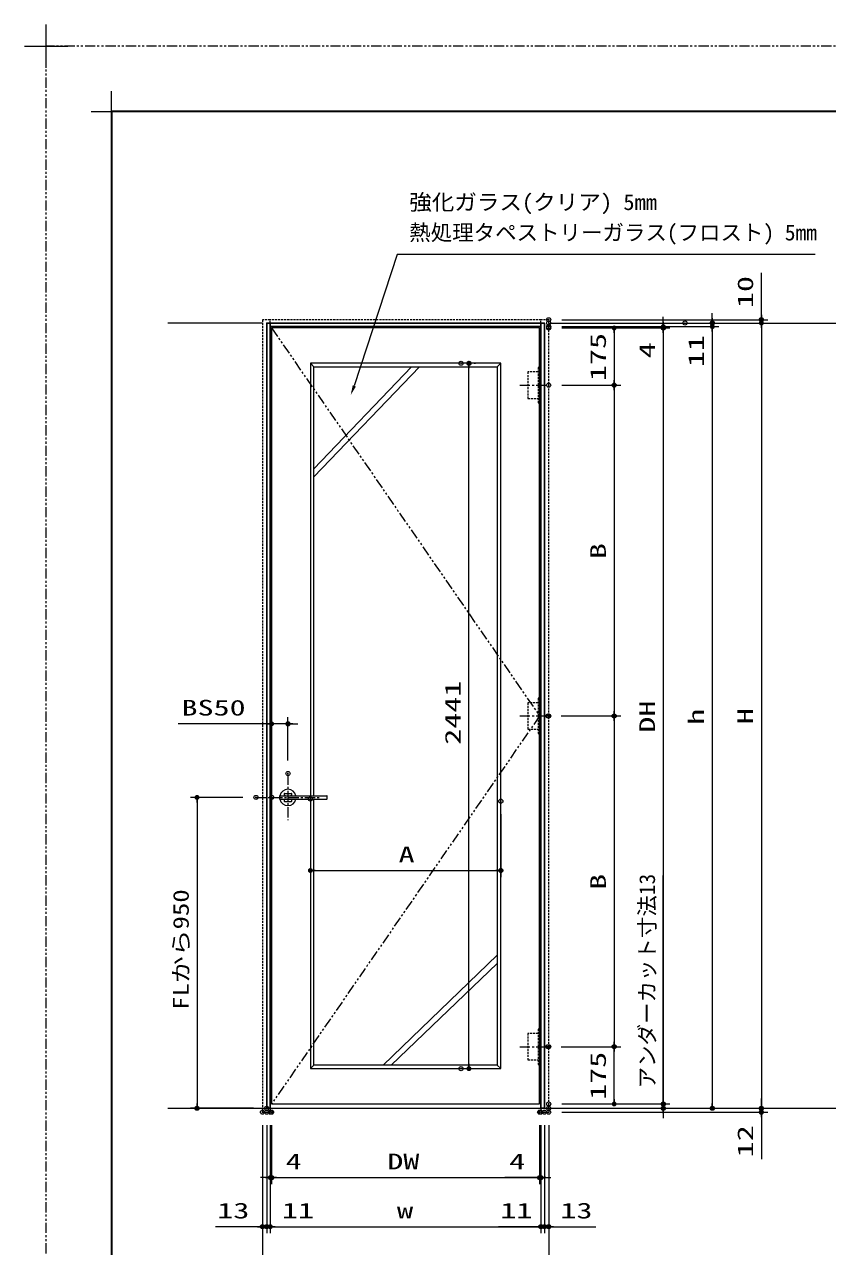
# Model space of a CAD drawing. Units: millimetres, scale not verified. Extents: x -1306 to 1306, y -607 to 607.
# Drawn here: x -1306 to -815, y -140 to 607 of the extents above; entities that cross this region are included whole.
import ezdxf
from ezdxf.enums import TextEntityAlignment as Align

# ---------------------------------------------------------------- set-up
doc = ezdxf.new("R2010")
doc.units = ezdxf.units.MM
doc.header["$LTSCALE"] = 5
doc.header["$PDMODE"] = 32
doc.header["$PDSIZE"] = 2.5
for name, pattern in [('USER1', [2.5, 1.25, -0.25, 0.25, -0.25, 0.25, -0.25]), ('USER2', [0.375, 0.25, -0.125]), ('USER3', [2, 1.25, -0.25, 0.25, -0.25])]:
    doc.linetypes.add(name, pattern=pattern)
for name, color, linetype, lineweight in [('0-1_線(黄)', 2, 'Continuous', 15), ('0-3_陰線', 4, 'USER1', 9), ('0-8_二点鎖線', 4, 'USER1', 9), ('0-B_点線(水)', 6, 'USER2', 9), ('0-C_中心線', 3, 'USER3', 9), ('0-D_線(白)', 7, 'Continuous', 30), ('1-0_線(水)', 4, 'Continuous', 9), ('1-1_寸法線', 3, 'Continuous', 13), ('1-4_DEFPOINTS', 7, 'Continuous', 5), ('1-5_0', 3, 'Continuous', 25), ('1-6_図面枠', 7, 'Continuous', 35), ('1-7_一般', 7, 'Continuous', 5)]:
    doc.layers.add(name, color=color, linetype=linetype, lineweight=lineweight)
doc.styles.add('ＭＳ ゴシック', font='')
doc.styles.get('ＭＳ ゴシック').set_extended_font_data('MS Gothic')

# ---------------------------------------------------------------- blocks, each defined once
blk = doc.blocks.new('_DOT')
at = {"layer": '1-5_0'}
blk.add_line((-2.5, 0), (-5, 0), dxfattribs=at)
for points in [[(0, 0), (-2.5, 0), (-2.48, 0.313)], [(0, 0), (-2.48, -0.313), (-2.5, 0)], [(0, 0), (-2.48, 0.313), (-2.421, 0.622)], [(0, 0), (-2.421, -0.622), (-2.48, -0.313)], [(0, 0), (-2.421, 0.622), (-2.324, 0.92)], [(0, 0), (-2.324, -0.92), (-2.421, -0.622)], [(0, 0), (-2.324, 0.92), (-2.191, 1.204)], [(0, 0), (-2.191, -1.204), (-2.324, -0.92)], [(0, 0), (-2.191, 1.204), (-2.023, 1.469)], [(0, 0), (-2.023, -1.469), (-2.191, -1.204)], [(0, 0), (-2.023, 1.469), (-1.822, 1.711)], [(0, 0), (-1.822, -1.711), (-2.023, -1.469)], [(0, 0), (-1.822, 1.711), (-1.594, 1.926)], [(0, 0), (-1.594, -1.926), (-1.822, -1.711)], [(0, 0), (-1.594, 1.926), (-1.34, 2.111)], [(0, 0), (-1.34, -2.111), (-1.594, -1.926)], [(0, 0), (-1.34, 2.111), (-1.064, 2.262)], [(0, 0), (-1.064, -2.262), (-1.34, -2.111)], [(0, 0), (-1.064, 2.262), (-0.773, 2.378)], [(0, 0), (-0.773, -2.378), (-1.064, -2.262)], [(0, 0), (-0.773, 2.378), (-0.468, 2.456)], [(0, 0), (-0.468, -2.456), (-0.773, -2.378)], [(0, 0), (-0.468, 2.456), (-0.157, 2.495)], [(0, 0), (-0.157, -2.495), (-0.468, -2.456)], [(0, 0), (-0.157, 2.495), (0.157, 2.495)], [(0, 0), (0.157, -2.495), (-0.157, -2.495)], [(0, 0), (0.157, 2.495), (0.468, 2.456)], [(0, 0), (0.468, 2.456), (0.773, 2.378)], [(0, 0), (0.773, 2.378), (1.064, 2.262)], [(0, 0), (1.064, 2.262), (1.34, 2.111)], [(0, 0), (1.34, 2.111), (1.594, 1.926)], [(0, 0), (1.594, 1.926), (1.822, 1.711)], [(0, 0), (1.822, 1.711), (2.023, 1.469)], [(0, 0), (2.023, 1.469), (2.191, 1.204)], [(0, 0), (2.191, 1.204), (2.324, 0.92)], [(0, 0), (2.324, 0.92), (2.421, 0.622)], [(0, 0), (2.421, 0.622), (2.48, 0.313)], [(0, 0), (2.48, 0.313), (2.5, 0)], [(0, 0), (0.468, -2.456), (0.157, -2.495)], [(0, 0), (0.773, -2.378), (0.468, -2.456)], [(0, 0), (1.064, -2.262), (0.773, -2.378)], [(0, 0), (1.34, -2.111), (1.064, -2.262)], [(0, 0), (1.594, -1.926), (1.34, -2.111)], [(0, 0), (1.822, -1.711), (1.594, -1.926)], [(0, 0), (2.023, -1.469), (1.822, -1.711)], [(0, 0), (2.191, -1.204), (2.023, -1.469)], [(0, 0), (2.324, -0.92), (2.191, -1.204)], [(0, 0), (2.421, -0.622), (2.324, -0.92)], [(0, 0), (2.48, -0.313), (2.421, -0.622)], [(0, 0), (2.5, 0), (2.48, -0.313)]]:
    blk.add_solid(points, dxfattribs=at)
blk = doc.blocks.new('グループ-13-1')
at = {"layer": '1-7_一般'}
for p, q in [((62041.6, -14029.5), (62041.6, -13365.5)), ((61709.6, -13697.5), (62373.6, -13697.5))]:
    blk.add_line(p, q, dxfattribs=at)

msp = doc.modelspace()

# ---------------------------------------------------------------- linework, layer by layer
at = {"layer": '0-1_線(黄)'}
for p, q in [((-1160.744, 424.756), (-1218.556, 424.756)), ((-985.744, 424.756), (-680.937, 424.756)), ((-1218.556, -55.244), (-447.762, -55.244))]:
    msp.add_line(p, q, dxfattribs=at)
at = {"layer": '0-3_陰線'}
for p in [(387.036, 594), (-1292.964, -594)]:
    msp.add_line(p, (-1292.964, 594), dxfattribs=at)
at = {"layer": '0-8_二点鎖線'}
msp.add_lwpolyline([(-1155.144, 421.756), (-991.344, 184.556), (-1155.144, -52.644)], dxfattribs=at)
at = {"layer": '0-B_点線(水)', "color": 4}
for p, q in [((-990.544, 426.756), (-1155.944, 426.756)), ((-1155.944, 424.656), (-1155.944, 426.756)), ((-990.544, 424.756), (-990.544, 426.756)), ((-985.744, 426.756), (-990.544, 426.756)), ((-985.744, -55.244), (-985.744, 426.756)), ((-1155.944, -55.244), (-1155.944, -57.644)), ((-985.744, -55.244), (-985.744, -57.644))]:
    msp.add_line(p, q, dxfattribs=at)
for points in [[(-1155.944, 424.756), (-1155.944, 426.756), (-1160.744, 426.756), (-1160.744, -55.244), (-1160.744, -57.644), (-1155.944, -57.644)], [(-991.324, 397.556), (-992.144, 397.556), (-992.144, 375.956), (-991.324, 375.956)], [(-992.144, 394.856), (-998.584, 394.856), (-998.584, 378.656), (-992.144, 378.656)], [(-991.324, 195.356), (-992.144, 195.356), (-992.144, 173.756), (-991.324, 173.756)], [(-992.144, 192.656), (-998.584, 192.656), (-998.584, 176.456), (-992.144, 176.456)], [(-991.324, -6.844), (-992.144, -6.844), (-992.144, -28.444), (-991.324, -28.444)], [(-992.144, -9.544), (-998.584, -9.544), (-998.584, -25.744), (-992.144, -25.744)], [(-990.544, -55.244), (-990.544, -57.644), (-985.744, -57.644)]]:
    msp.add_lwpolyline(points, dxfattribs=at)
at = {"layer": '0-C_中心線'}
for p, q in [((-1003.45, 386.756), (-986.238, 386.756)), ((-1003.45, 184.556), (-986.238, 184.556)), ((-1145.144, 148.725), (-1145.144, 120.787)), ((-1164.757, 134.756), (-1125.53, 134.756)), ((-1003.45, -17.644), (-986.238, -17.644))]:
    msp.add_line(p, q, dxfattribs=at)
at = {"layer": '0-D_線(白)'}
for points in [[(-1158.144, -55.244), (-1155.944, -55.244), (-1155.944, 424.756), (-1158.144, 424.756)], [(-991.224, 422.556), (-990.544, 422.556), (-990.544, 424.756), (-1155.944, 424.756), (-1155.944, 422.556)], [(-990.544, -55.244), (-988.344, -55.244), (-988.344, 424.756), (-990.544, 424.756)]]:
    msp.add_lwpolyline(points, close=True, dxfattribs=at)
at = {"layer": '1-0_線(水)'}
for p, q in [((-1069.708, 397.956), (-1129.244, 335.634)), ((-1064.666, 397.956), (-1129.244, 330.634)), ((-1017.244, 38.306), (-1087.025, -28.844)), ((-1017.244, 33.306), (-1082.075, -28.844))]:
    msp.add_line(p, q, dxfattribs=at)
msp.add_lwpolyline([(-991.344, 421.756), (-1155.144, 421.756), (-1155.144, -52.644), (-991.344, -52.644)], close=True, dxfattribs=at)
at = {"layer": '1-1_寸法線'}
for p, q in [((-855.744, 429.756), (-855.744, 455.518)), ((-977.744, 426.756), (-851.744, 426.756)), ((-915.744, 425.556), (-915.744, 428.556)), ((-885.744, 427.756), (-885.744, 430.756)), ((-855.744, 424.756), (-855.744, 426.756)), ((-977.744, 424.756), (-881.744, 424.756)), ((-977.744, 422.556), (-881.744, 422.556)), ((-977.744, 422.556), (-911.744, 422.556)), ((-977.744, 422.556), (-881.744, 422.556)), ((-977.744, 421.756), (-911.744, 421.756)), ((-977.744, 421.756), (-911.744, 421.756)), ((-977.744, 421.756), (-941.744, 421.756)), ((-945.744, 418.756), (-945.744, 389.756)), ((-915.744, 422.556), (-915.744, 421.756)), ((-915.744, 418.756), (-915.744, 400.613)), ((-915.744, 418.756), (-915.744, -49.644)), ((-894.476, 424.756), (-851.744, 424.756)), ((-894.476, 424.756), (-851.744, 424.756)), ((-885.744, 424.756), (-885.744, 422.556)), ((-885.744, 419.556), (-885.744, -52.244)), ((-885.744, 419.556), (-885.744, 396.651)), ((-855.744, 421.756), (-855.744, -52.244)), ((-855.744, 421.756), (-855.744, 418.756)), ((-1131.444, 400.156), (-1131.444, 135.756)), ((-1015.044, 400.156), (-1131.444, 400.156)), ((-1129.244, 397.956), (-1131.444, 400.156)), ((-1129.244, 135.756), (-1129.244, 397.956)), ((-1129.244, 397.956), (-1017.244, 397.956)), ((-1034.525, -28.044), (-1034.525, 397.156)), ((-1031.35, 400.156), (-1030.525, 400.156)), ((-1017.244, 397.956), (-1015.044, 400.156)), ((-1017.244, 397.956), (-1017.244, -28.844)), ((-1015.044, -31.044), (-1015.044, 400.156)), ((-977.744, 386.756), (-941.744, 386.756)), ((-977.744, 386.756), (-941.744, 386.756)), ((-945.744, 383.756), (-945.744, 187.556)), ((-1158.144, 179.758), (-1212.325, 179.758)), ((-1155.144, 142.756), (-1155.144, 183.758)), ((-1145.144, 179.758), (-1155.144, 179.758)), ((-1145.144, 157.376), (-1145.144, 183.758)), ((-1142.144, 179.758), (-1139.144, 179.758)), ((-978.238, 184.556), (-941.744, 184.556)), ((-977.744, 184.556), (-941.744, 184.556)), ((-945.744, 181.556), (-945.744, -14.644)), ((-1172.757, 134.756), (-1204.744, 134.756)), ((-1150.123, 135.756), (-1121.364, 135.756)), ((-1147.544, 135.794), (-1142.744, 135.794)), ((-1147.295, 137.156), (-1142.992, 137.156)), ((-1200.744, 131.756), (-1200.744, -52.244)), ((-1150.123, 133.756), (-1121.364, 133.756)), ((-1147.544, 133.717), (-1142.744, 133.717)), ((-1147.295, 132.356), (-1142.992, 132.356)), ((-1131.444, 133.756), (-1131.444, -31.044)), ((-1129.244, -28.844), (-1129.244, 133.756)), ((-1131.444, 125.756), (-1131.444, 86.087)), ((-1015.044, 124.442), (-1015.044, 86.087)), ((-1128.444, 90.087), (-1018.044, 90.087)), ((-915.744, -49.644), (-915.744, 86.975)), ((-978.238, -17.644), (-941.744, -17.644)), ((-977.744, -17.644), (-941.744, -17.644)), ((-945.744, -49.644), (-945.744, -20.644)), ((-1129.244, -28.844), (-1131.444, -31.044)), ((-1017.244, -28.844), (-1129.244, -28.844)), ((-1017.244, -28.844), (-1015.044, -31.044)), ((-1131.444, -31.044), (-1015.044, -31.044)), ((-1031.35, -31.044), (-1030.525, -31.044)), ((-855.744, -52.244), (-855.744, -49.244)), ((-1166.144, -55.244), (-1204.744, -55.244)), ((-977.744, -52.644), (-911.744, -52.644)), ((-977.744, -52.644), (-911.744, -52.644)), ((-977.744, -52.644), (-941.744, -52.644)), ((-977.744, -55.244), (-851.744, -55.244)), ((-977.744, -55.244), (-881.744, -55.244)), ((-977.744, -55.244), (-911.744, -55.244)), ((-977.744, -55.244), (-851.744, -55.244)), ((-977.744, -57.644), (-851.744, -57.644)), ((-915.744, -55.244), (-915.744, -52.644)), ((-915.744, -58.244), (-915.744, -61.244)), ((-855.744, -55.244), (-855.744, -57.644)), ((-1160.744, -65.644), (-1160.744, -161.644)), ((-1160.744, -65.644), (-1160.744, -131.644)), ((-1158.144, -65.644), (-1158.144, -131.644)), ((-1158.144, -65.644), (-1158.144, -131.644)), ((-1155.944, -65.644), (-1155.944, -131.644)), ((-1155.944, -65.644), (-1155.944, -101.644)), ((-1155.944, -65.644), (-1155.944, -131.644)), ((-1155.144, -65.644), (-1155.144, -101.644)), ((-1155.144, -65.644), (-1155.144, -101.644)), ((-991.344, -65.644), (-991.344, -101.644)), ((-991.344, -65.644), (-991.344, -101.644)), ((-990.544, -65.644), (-990.544, -131.644)), ((-990.544, -65.644), (-990.544, -131.644)), ((-990.544, -65.644), (-990.544, -101.644)), ((-988.344, -65.644), (-988.344, -131.644)), ((-988.344, -65.644), (-988.344, -131.644)), ((-985.744, -65.644), (-985.744, -161.644)), ((-985.744, -65.644), (-985.744, -131.644)), ((-855.744, -60.644), (-855.744, -86.406)), ((-1158.944, -97.644), (-1161.944, -97.644)), ((-1155.944, -97.644), (-1155.144, -97.644)), ((-1152.144, -97.644), (-1134.001, -97.644)), ((-1152.144, -97.644), (-994.344, -97.644)), ((-994.344, -97.644), (-1012.486, -97.644)), ((-990.544, -97.644), (-991.344, -97.644)), ((-987.544, -97.644), (-984.544, -97.644)), ((-1163.744, -127.644), (-1189.506, -127.644)), ((-1161.144, -127.644), (-1164.144, -127.644)), ((-1158.144, -127.644), (-1160.744, -127.644)), ((-1158.144, -127.644), (-1155.944, -127.644)), ((-1155.144, -127.644), (-1152.144, -127.644)), ((-1152.944, -127.644), (-993.544, -127.644)), ((-1152.944, -127.644), (-1130.039, -127.644)), ((-993.544, -127.644), (-1016.448, -127.644)), ((-991.344, -127.644), (-994.344, -127.644)), ((-988.344, -127.644), (-990.544, -127.644)), ((-988.344, -127.644), (-985.744, -127.644)), ((-985.344, -127.644), (-982.344, -127.644)), ((-982.744, -127.644), (-956.982, -127.644))]:
    msp.add_line(p, q, dxfattribs=at)
msp.add_lwpolyline([(-822.845, 466.689), (-1078.407, 466.689), (-1104.586, 386.308)], dxfattribs=at)
for centre, radius, start, end in [((-1134.344, 134.756), 16, 177.09771, 182.90229), ((-1150.123, 135.556), 0.2, 90, 177.09773), ((-1145.144, 134.756), 5, 11.53696, 168.46304), ((-1097.544, 134.756), 50, 177.46804, 178.85401), ((-1147.295, 136.956), 0.2, 90, 177.46807), ((-1146.544, 135.594), 0.2, 90, 126.29305), ((-1143.744, 135.594), 0.2, 53.70695, 90), ((-1142.992, 136.956), 0.2, 2.53193, 90), ((-1192.744, 134.756), 50, 1.14599, 2.53196), ((-1121.364, 135.556), 0.2, 2.90227, 90), ((-1137.144, 134.756), 16, 357.09771, 2.90229), ((-1150.123, 133.956), 0.2, 182.90229, 270), ((-1145.144, 134.756), 5, 191.53695, 348.46305), ((-1097.544, 134.756), 50, 181.14599, 182.53196), ((-1147.295, 132.556), 0.2, 182.53196, 270), ((-1146.544, 133.917), 0.2, 233.70828, 270), ((-1143.744, 133.917), 0.2, 270, 306.29171), ((-1142.992, 132.556), 0.2, 270, 357.46804), ((-1192.744, 134.756), 50, 357.46804, 358.85401), ((-1121.364, 133.956), 0.2, 270, 357.09771)]:
    msp.add_arc(centre, radius, start, end, dxfattribs=at)
msp.add_solid([(-1106.816, 380.738), (-1105.554, 386.695), (-1103.619, 385.921)], dxfattribs=at)
at = {"layer": '1-4_DEFPOINTS'}
for p, q in [((-1252.964, 541.55), (-1252.964, 566.45)), ((-1265.414, 554), (-1240.514, 554))]:
    msp.add_line(p, q, dxfattribs=at)
for p in [(-985.744, 426.756), (-985.744, 424.756), (-902.476, 424.756), (-885.744, 424.756), (-855.744, 426.756), (-985.744, 422.556), (-985.744, 422.556), (-985.744, 421.756), (-915.744, 421.756), (-1039.35, 400.156), (-1034.525, 400.156), (-985.744, 386.756), (-945.744, 386.756), (-1145.144, 179.758), (-986.238, 184.556), (-985.744, 184.556), (-945.744, 184.556), (-1145.144, 149.376), (-1164.757, 134.756), (-1155.144, 134.756), (-1131.444, 133.756), (-1015.044, 132.442), (-1015.044, 90.087), (-986.238, -17.644), (-985.744, -17.644), (-945.744, -17.644), (-945.744, -17.644), (-1039.35, -31.044), (-985.744, -52.644), (-915.744, -52.644), (-1200.744, -55.244), (-1160.744, -57.644), (-1158.144, -55.244), (-1158.144, -57.644), (-1155.944, -57.644), (-1155.144, -57.644), (-991.344, -57.644), (-990.544, -57.644), (-988.344, -57.644), (-985.744, -55.244), (-985.744, -57.644), (-985.744, -57.644), (-915.744, -55.244), (-885.744, -55.244), (-855.744, -55.244), (-855.744, -57.644), (-1155.144, -97.644), (-991.344, -97.644), (-990.544, -97.644), (-1160.744, -127.644), (-1158.144, -127.644), (-990.544, -127.644), (-988.344, -127.644), (-985.744, -127.644)]:
    msp.add_point(p, dxfattribs=at)
at = {"layer": '1-6_図面枠'}
msp.add_lwpolyline([(-1252.964, -554), (347.036, -554), (347.036, 554), (-1252.964, 554)], close=True, dxfattribs=at)

# ---------------------------------------------------------------- block references
at = {"layer": '0-3_陰線', "xscale": 0.04, "yscale": 0.04}
msp.add_blockref('グループ-13-1', (-3774.629, 1141.9), dxfattribs=at)
at = {"layer": '1-1_寸法線', "xscale": 0.6, "yscale": 0.6}
for p, rotation in [((-885.744, 424.756), 270), ((-855.744, 426.756), 270), ((-855.744, 424.756), 90), ((-855.744, 424.756), 90), ((-945.744, 421.756), 90), ((-915.744, 422.556), 270), ((-915.744, 421.756), 90), ((-915.744, 421.756), 90), ((-885.744, 422.556), 90), ((-885.744, 422.556), 90), ((-1034.525, 400.156), 90), ((-945.744, 386.756), 270), ((-945.744, 386.756), 90), ((-945.744, 184.556), 270), ((-1145.144, 179.758), 180), ((-945.744, 184.556), 90), ((-1200.744, 134.756), 90), ((-1131.444, 90.087), 180), ((-945.744, -17.644), 270), ((-945.744, -17.644), 90), ((-1034.525, -31.044), 270), ((-1200.744, -55.244), 270), ((-945.744, -52.644), 270), ((-915.744, -52.644), 270), ((-915.744, -52.644), 270), ((-885.744, -55.244), 270), ((-855.744, -55.244), 270), ((-855.744, -55.244), 270), ((-915.744, -55.244), 90), ((-855.744, -57.644), 90), ((-1155.144, -97.644), 180), ((-1155.144, -97.644), 180), ((-990.544, -97.644), 180), ((-1158.144, -127.644), 180), ((-1155.944, -127.644), 180), ((-1155.944, -127.644), 180), ((-988.344, -127.644), 180), ((-985.744, -127.644), 180)]:
    msp.add_blockref('_DOT', p, dxfattribs=dict(at, rotation=rotation))
for p in [(-1155.144, 179.758), (-1015.044, 90.087), (-1155.944, -97.644), (-991.344, -97.644), (-991.344, -97.644), (-1160.744, -127.644), (-1158.144, -127.644), (-990.544, -127.644), (-990.544, -127.644), (-988.344, -127.644)]:
    msp.add_blockref('_DOT', p, dxfattribs=at)

# ---------------------------------------------------------------- texts
at = {"layer": '1-1_寸法線', "style": 'ＭＳ ゴシック'}
for s, height, width, p in [('強化ガラス(クリア) 5mm', 9.621, 1.05, (-1071.007, 490.939)), ('BS50', 9.604, 1.5, (-1210.229, 181.907)), ('A', 9.604, 1.5, (-1077.529, 92.237)), ('4', 9.604, 1.5, (-1146.572, -95.495)), ('DW', 9.604, 1.5, (-1084.434, -95.495)), ('4', 9.604, 1.5, (-1009.915, -95.495)), ('13', 9.604, 1.5, (-1188.363, -125.495)), ('11', 9.604, 1.5, (-1148.801, -125.495)), ('w', 9.604, 1.5, (-1078.482, -125.495)), ('11', 9.604, 1.5, (-1015.306, -125.495)), ('13', 9.604, 1.5, (-978.601, -125.495))]:
    msp.add_text(s, height=height, dxfattribs=dict(at, width=width)).set_placement(p, align=Align.BOTTOM_LEFT)
msp.add_text('熱処理タペストリーガラス(フロスト) 5mm', height=9.621, dxfattribs=at).set_placement((-1071.007, 472.367), align=Align.BOTTOM_LEFT)
for s, height, width, p in [('10', 9.604, 1.5, (-857.893, 433.899)), ('175', 9.604, 1.5, (-947.893, 389.256)), ('4', 9.604, 1.5, (-917.893, 403.184)), ('11', 9.604, 1.5, (-887.893, 397.794)), ('B', 9.604, 1.5, (-947.893, 280.418)), ('2441', 9.604, 1.5, (-1036.675, 166.937)), ('DH', 9.604, 1.5, (-917.893, 174.318)), ('h', 9.604, 1.5, (-887.893, 179.132)), ('H', 9.604, 1.5, (-857.893, 179.518)), ('B', 9.604, 1.5, (-947.893, 78.218)), ('FLから950', 9.621, 1.25, (-1202.893, 4.899)), ('175', 9.604, 1.5, (-947.893, -50.144)), ('12', 9.604, 1.5, (-857.893, -85.263))]:
    msp.add_text(s, height=height, rotation=90, dxfattribs=dict(at, width=width)).set_placement(p, align=Align.BOTTOM_LEFT)
msp.add_text('アンダーカット寸法13', height=9.621, rotation=90, dxfattribs=at).set_placement((-917.893, -43.127), align=Align.BOTTOM_LEFT)

doc.saveas('drawing.dxf')
